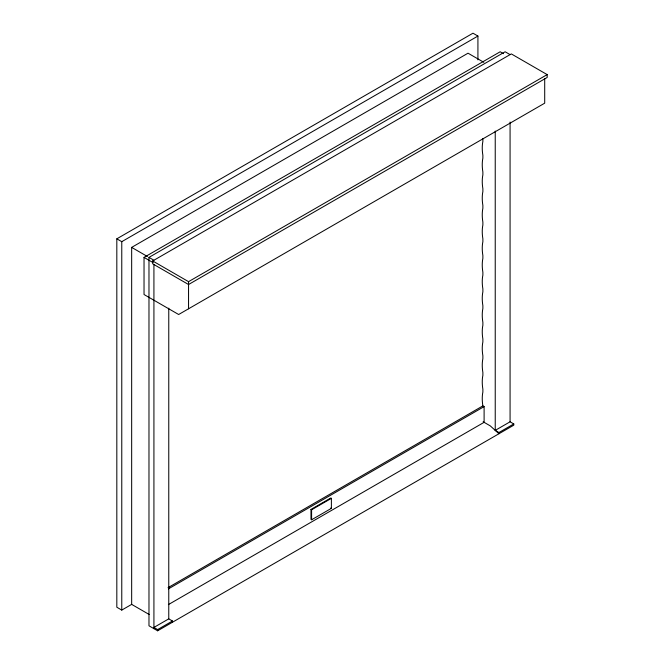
<?xml version="1.0" encoding="UTF-8"?>
<svg xmlns="http://www.w3.org/2000/svg" width="664" height="664" viewBox="0 0 664 664"><rect width="100%" height="100%" fill="white"/><g stroke="black" fill="none" stroke-linecap="round" stroke-linejoin="round"><path stroke-width="1" d="M149.217 614.515L131.663 604.381L121.769 610.091L116.822 607.236L116.822 238.824L472.976 33.2L477.922 36.055L477.922 59.86M116.822 238.824L121.769 241.679L477.922 36.055M131.663 604.381L131.663 247.39L468.029 53.195L483.832 62.308M544.704 78.493L544.704 103.169L178.657 314.504L144.03 294.517L144.03 257.391L500.183 51.767L503.478 53.668M495.236 131.074L495.236 430.38L510.076 421.806L513.787 423.956L513.787 425.176L157.634 630.8L148.977 625.803L148.977 257.391L505.13 51.767L510.076 54.622M152.687 260.96L511.313 53.908L547.178 74.609L547.178 77.464L188.551 284.516L152.687 263.815L152.687 260.96L188.551 281.661L547.178 74.609M168.058 587.657L482.869 405.895L484.106 406.609L484.106 422.321L168.399 604.597M168.399 588.885L484.106 406.609M310.976 509.421L330.763 498L331.386 498.357L331.386 508.35L311.599 519.779L310.976 519.422L310.976 509.421L311.599 509.778L331.386 498.357M172.474 621.006L168.764 618.865L153.923 627.43L157.634 629.58L172.474 621.006L172.474 622.234M495.236 430.38L498.946 432.521L513.787 423.956M483.143 421.764L490.289 425.89L498.946 433.741L498.946 432.521M131.663 247.39L147.458 256.512M148.977 257.391L153.923 260.246M144.03 257.391L153.102 262.62M330.763 507.993L331.386 508.35M510.076 122.043L510.076 421.806M482.869 138.585L482.869 141.44A41.575 24.004 60 0 0 482.869 155.293L482.869 158.148A41.575 24.004 60 0 0 482.869 172.001L482.869 174.856A41.575 24.004 60 0 0 482.869 188.709L482.869 191.564A41.575 24.004 60 0 0 482.869 205.408L482.869 208.272A41.575 24.004 60 0 0 482.869 222.116L482.869 224.971A41.575 24.004 60 0 0 482.869 238.824L482.869 241.679A41.575 24.004 60 0 0 482.869 255.532L482.869 258.387A41.575 24.004 60 0 0 482.869 272.24L482.869 275.095A41.575 24.004 60 0 0 482.869 288.948L482.869 291.803A41.575 24.004 60 0 0 482.869 305.656L482.869 308.511A41.575 24.004 60 0 0 482.869 322.364L482.869 325.219A41.575 24.004 60 0 0 482.869 339.072L482.869 341.927A41.575 24.004 60 0 0 482.869 355.779L482.869 358.635A41.575 24.004 60 0 0 482.869 372.487L482.869 375.343A41.575 24.004 60 0 0 482.869 389.195L482.869 392.05A41.575 24.004 60 0 0 482.869 405.895M311.599 509.778L311.599 519.779M188.551 281.661L188.551 308.793M168.764 308.162L168.764 618.865M157.634 629.58L157.634 630.8M153.923 264.388L153.923 628.659M121.769 241.679L121.769 610.091"/></g></svg>
